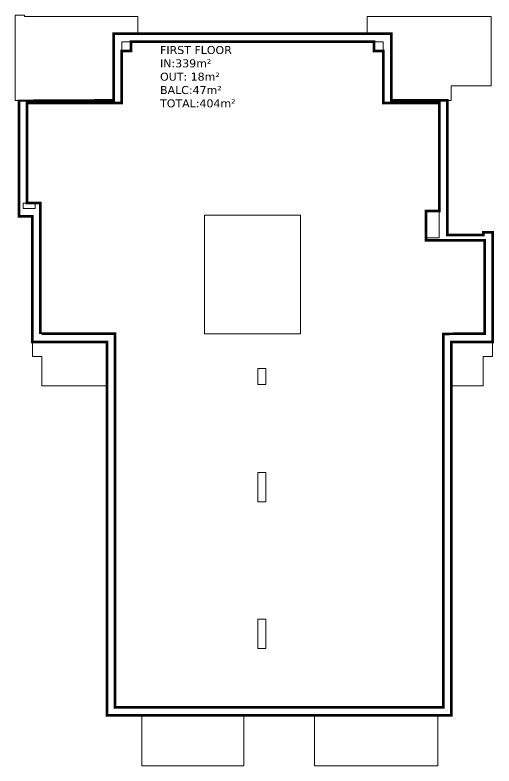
# Model space of a CAD drawing. Header units: inches. Extents: x -48 to 777, y -156 to 510.
# Drawn here: x 292.28 to 310.23, y 290.74 to 318.89 of the extents above; entities that cross this region are included whole.
import ezdxf

# ---------------------------------------------------------------- set-up
doc = ezdxf.new("R2010")
doc.units = ezdxf.units.IN
doc.header["$MEASUREMENT"] = 0
doc.layers.add('A-PROJECTION2', color=5, linetype='Continuous', lineweight=20)
doc.layers.add('A-TEXT', color=50, linetype='Continuous', lineweight=15)
doc.layers.add('HH-DARK GREY', color=7, linetype='Continuous', lineweight=5, true_color=0x404040)
doc.styles.add('ROMAND', font='verdana.ttf')

msp = doc.modelspace()

# ---------------------------------------------------------------- linework, layer by layer
at = {"layer": 'A-PROJECTION2'}
for points in [[(292.2767776948826, 315.6889246527182), (295.9765830655427, 315.6889246527182), (295.9765830650072, 318.1887862479819), (296.8765830155289, 318.1887862494714), (296.8765830144529, 318.8389251558497), (292.6267776948918, 318.8389251150548), (292.6267776944118, 318.8889251150545), (292.2767776948967, 318.8889251150524)], [(296.2767775422952, 317.5387862480345), (296.6267775422953, 317.5387862480345), (296.6267775422953, 317.8887862480344), (296.2767775422952, 317.8887862480344)], [(306.07677761815, 317.5387862480345), (305.72677761815, 317.5387862480345), (305.72677761815, 317.8887862480344), (306.07677761815, 317.8887862480344)], [(292.5767776947281, 311.8389315434308), (293.0267777864734, 311.8389251159056), (293.0267777864734, 311.6389251159816), (292.5767776947281, 311.6389315435068)], [(302.9767775808693, 311.3889251154848), (299.3767775813221, 311.3889251154848), (299.3767775813221, 306.9389251161775), (302.9767775808693, 306.9389251161775)], [(308.176780168723, 310.5389251178306), (307.6767801680959, 310.5389251178306), (307.6767801680959, 311.5389251216787), (308.176780168723, 311.5389251216787)], [(295.7267775793554, 306.6373619477493), (292.9267772180609, 306.6373600558433), (292.926777589684, 306.0873619476516), (293.2767775900021, 306.0873621841399), (293.2767775791907, 304.9873619472785), (295.7267775833202, 304.9873619523275)], [(310.1767775820913, 306.637361907623), (308.6267775821125, 306.6373618753517), (308.626777576931, 304.9873619507107), (309.8267775826228, 304.987361962685), (309.8267775716463, 306.0873619456673), (310.1767775833106, 306.0873619456673)], [(301.3767775805234, 305.0373619468348), (301.6767775811504, 305.0373619468348), (301.6767775811504, 305.6373619467589), (301.3767775805234, 305.6373619467589)], [(301.3767775802251, 300.6373619481933), (301.6767775808522, 300.6373619481933), (301.6767775808522, 301.7373619481173), (301.3767775802251, 301.7373619481173)], [(301.3767775804919, 295.1373619481099), (301.676777581119, 295.1373619481099), (301.676777581119, 296.2373619480339), (301.3767775804919, 296.2373619480339)], [(300.857750562854, 290.7373619480546), (297.0267775800053, 290.7373619480546), (297.0267775800053, 292.6373619489613), (300.857750562854, 292.6373619489613)], [(303.4958045983598, 290.7373619480546), (308.1267775812081, 290.7373619480538), (308.1267775812081, 292.6373619486701), (303.4958045983598, 292.6373619486709)]]:
    msp.add_lwpolyline(points, close=True, dxfattribs=at)
msp.add_lwpolyline([(305.4767775919007, 318.188925112394), (305.4767775919007, 318.8389251150425), (310.1267775798, 318.8389251169244), (310.1267775790753, 316.2390914611198), (308.6268258747691, 316.2390324337829), (308.6268312405638, 315.6890433002686), (306.3768009088473, 315.689024729764), (306.3768009092439, 318.1889251121844), (305.4767775919007, 318.1889251100778)], dxfattribs=at)
at = {"layer": 'HH-DARK GREY', "const_width": 0.1}
for points in [[(308.6267775825236, 292.6373619479768), (308.1267775812353, 292.6373619489882), (308.1267775811771, 292.6373619486451), (303.4958045983869, 292.6373619487497), (303.4958045983869, 292.6373619492317), (301.2267775825787, 292.6373619492317), (300.8577505628812, 292.6373619492317), (300.8577505628559, 292.6373619486965), (297.0267775800577, 292.6373619492799), (297.0267775800401, 292.6373619484049), (295.7267775795106, 292.6373619479767), (295.7267775833474, 306.637361122592), (293.2767775792179, 306.6373611175429), (293.2767775863203, 306.6373601729846), (292.9267775897112, 306.6373601752445), (292.9267770634125, 311.3389315210247), (292.4267776948754, 311.3389315210247), (292.4267776948894, 315.6889940845743), (295.9765830653312, 315.688855220723), (295.976583065273, 318.1887862480255), (301.1767775802789, 318.1889251120249), (305.4767775808906, 318.1889251124209), (305.4768126988336, 318.1890264563982), (306.3767658023654, 318.1888237659178), (306.376875708438, 315.6889326699373), (308.4767791335291, 315.6891353603576), (308.4767760259953, 310.6390904363673), (309.8267776030486, 310.6390910110717), (309.8267775551567, 310.7390914282565), (310.1767775790695, 310.7390914282565), (310.1767776105305, 306.6373618876088), (309.8267775730986, 306.6373618841163), (309.82677753447, 306.6373618863161), (308.6267775481703, 306.6373618894254)], [(308.3267775829772, 292.9373619480176), (308.0767775830357, 292.9373619480198), (303.4458201400682, 292.9373619472758), (301.1767931242543, 292.9373619477578), (300.8077661045568, 292.9373619492099), (296.9767931217714, 292.937361949258), (296.0267775827998, 292.9373619480197), (296.0267775827998, 306.9389251189596), (293.2267931203783, 306.9389251133953), (293.2267698384442, 306.9373619621623), (293.2267862524513, 311.8389258357764), (292.7267791243755, 311.8389258242335), (292.7267776960697, 315.5889940849845), (296.2767775816781, 315.5888552211333), (296.2767775619866, 317.5387862480345), (296.6267775226038, 317.5387862480345), (296.6267775422953, 317.8889404398134), (305.72676700393, 317.8889404398134), (305.7267882323699, 317.5388394034819), (306.0767923324104, 317.5387330925871), (306.0769022418099, 315.5889326701097), (308.1767945211439, 315.5891353594542), (308.1767929932047, 311.5389251216787), (307.6767801680959, 311.5389251216787), (307.6767801680959, 310.4389238084677), (309.8767931748613, 310.4389246811714), (309.8767775812311, 306.9389251161775), (309.7767931122796, 306.938925113199), (308.3267775813474, 306.9373619474922)]]:
    msp.add_lwpolyline(points, close=True, dxfattribs=at)

# ---------------------------------------------------------------- texts
at = {"layer": 'A-TEXT', "insert": (297.7131121276801, 317.7276952394391), "char_height": 0.3, "width": 5.385572458581397, "attachment_point": 1, "style": 'ROMAND'}
msp.add_mtext('FIRST FLOOR\\PIN:339m²\\POUT: 18m²\\PBALC:47m²\\PTOTAL:404m²', dxfattribs=at)

doc.saveas('drawing.dxf')
